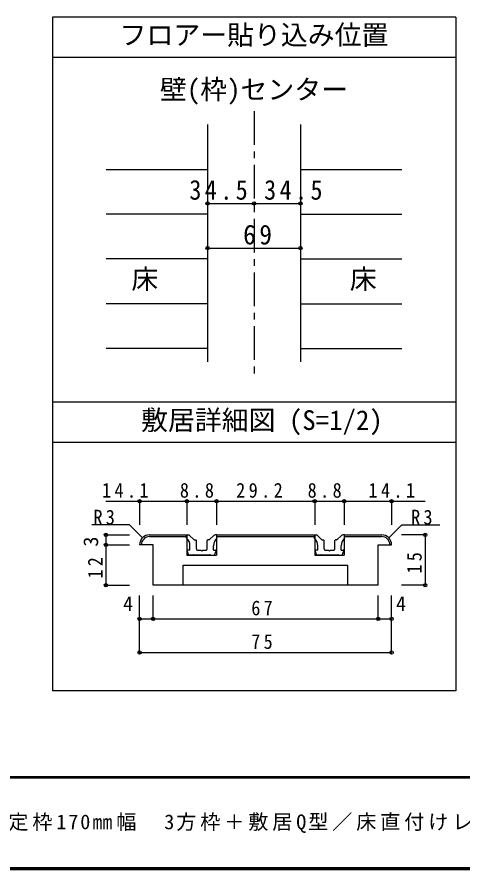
# Model space of a CAD drawing. Units: millimetres, scale not verified, with parts at other scales. Extents: x -973 to 977, y -718 to 696.
# Drawn here: x -430 to -98, y -701 to -66 of the extents above; entities that cross this region are included whole.
import ezdxf
from ezdxf.enums import TextEntityAlignment as Align

# ---------------------------------------------------------------- set-up
doc = ezdxf.new("R2010")
doc.units = ezdxf.units.MM
doc.header["$LTSCALE"] = 5
doc.header["$PDMODE"] = 32
doc.header["$PDSIZE"] = 2.5
doc.linetypes.add('CHAIN1', pattern=[8, 5, -1, 1, -1])
for name, color, linetype in [('0-1_通り芯', 4, 'CHAIN1'), ('0-3_仕上げ', 2, 'Continuous'), ('0-4_枠', 3, 'Continuous'), ('0-A_文字', 7, 'Continuous'), ('0-B_寸法', 7, 'Continuous'), ('1-4_枠', 3, 'Continuous'), ('1-7_金物', 7, 'Continuous'), ('1-B_寸法', 7, 'Continuous'), ('F-1_枠', 6, 'Continuous'), ('F-A_文字', 7, 'Continuous')]:
    doc.layers.add(name, color=color, linetype=linetype)
doc.styles.add('ＭＳ ゴシック', font='')
doc.styles.get('ＭＳ ゴシック').set_extended_font_data('MS Gothic')

msp = doc.modelspace()

# ---------------------------------------------------------------- linework, layer by layer
at = {"layer": '0-1_通り芯'}
msp.add_line((-253.347, -136.5), (-253.347, -333.007), dxfattribs=at)
at = {"layer": '0-3_仕上げ', "color": 4}
for p, q in [((-363.347, -179.801), (-287.847, -179.801)), ((-218.847, -179.801), (-143.347, -179.801)), ((-287.847, -213.103), (-363.347, -213.103)), ((-218.847, -213.103), (-143.347, -213.103)), ((-287.847, -246.404), (-363.347, -246.404)), ((-218.847, -246.404), (-143.347, -246.404)), ((-287.847, -279.706), (-363.347, -279.706)), ((-218.847, -279.706), (-143.347, -279.706)), ((-287.847, -313.007), (-363.347, -313.007)), ((-218.847, -313.007), (-143.347, -313.007))]:
    msp.add_line(p, q, dxfattribs=at)
at = {"layer": '0-4_枠'}
for p, q in [((-287.847, -146.5), (-287.847, -323.007)), ((-218.847, -146.5), (-218.847, -323.007))]:
    msp.add_line(p, q, dxfattribs=at)
at = {"layer": '0-A_文字', "color": 3}
for p, q in [((-103.347, -66.5), (-403.347, -66.5)), ((-403.347, -66.5), (-403.347, -567.5)), ((-103.347, -96.5), (-403.347, -96.5)), ((-103.347, -353.007), (-403.347, -353.007)), ((-103.347, -383.007), (-403.347, -383.007))]:
    msp.add_line(p, q, dxfattribs=at)
msp.add_lwpolyline([(-103.347, -66.5), (-103.347, -567.5), (-403.347, -567.5)], dxfattribs=at)
at = {"layer": '0-B_寸法', "color": 4}
for p, q in [((-287.847, -205.062), (-253.347, -205.062)), ((-253.347, -205.062), (-218.847, -205.062)), ((-287.847, -238.363), (-218.847, -238.363))]:
    msp.add_line(p, q, dxfattribs=at)
at = {"layer": '0-B_寸法'}
for p in [(-287.847, -205.062), (-253.347, -205.062), (-218.847, -205.062), (-287.847, -238.363), (-218.847, -238.363)]:
    msp.add_point(p, dxfattribs=at)
at = {"layer": '1-4_枠'}
for p, q in [((-330.978, -451.626), (-303.228, -451.626)), ((-330.978, -452.876), (-303.228, -452.876)), ((-303.228, -451.626), (-303.228, -466.626)), ((-281.228, -451.626), (-281.228, -466.626)), ((-281.228, -451.626), (-208.228, -451.626)), ((-281.228, -452.876), (-208.228, -452.876)), ((-208.228, -451.626), (-208.228, -466.626)), ((-186.228, -451.626), (-186.228, -466.626)), ((-186.228, -451.626), (-158.478, -451.626)), ((-186.228, -452.876), (-158.478, -452.876)), ((-328.478, -459.126), (-338.478, -459.126)), ((-328.478, -489.126), (-328.478, -459.126)), ((-160.978, -459.126), (-150.978, -459.126)), ((-160.978, -489.126), (-160.978, -459.126)), ((-303.228, -466.626), (-281.228, -466.626)), ((-208.228, -466.626), (-186.228, -466.626)), ((-183.478, -489.126), (-183.478, -474.126)), ((-160.978, -489.126), (-328.478, -489.126))]:
    msp.add_line(p, q, dxfattribs=at)
msp.add_lwpolyline([(-305.978, -489.126), (-305.978, -474.126), (-183.478, -474.126)], dxfattribs=at)
for centre, radius, start, end in [((-330.978, -459.126), 7.5, 90, 180), ((-330.978, -459.126), 6.25, 90, 180), ((-158.478, -459.126), 7.5, 0, 90), ((-158.478, -459.126), 6.25, 0, 90)]:
    msp.add_arc(centre, radius, start, end, dxfattribs=at)
at = {"layer": '1-7_金物'}
for p, q in [((-303.478, -451.626), (-302.121, -451.626)), ((-303.478, -454.126), (-303.478, -451.626)), ((-298.073, -455.157), (-301.237, -451.992)), ((-297.542, -455.376), (-296.728, -455.376)), ((-296.228, -462.126), (-296.228, -455.876)), ((-288.228, -462.126), (-288.228, -455.876)), ((-286.914, -455.376), (-287.728, -455.376)), ((-286.384, -455.157), (-283.219, -451.992)), ((-208.478, -451.626), (-207.121, -451.626)), ((-208.478, -454.126), (-208.478, -451.626)), ((-203.073, -455.157), (-206.237, -451.992)), ((-202.542, -455.376), (-201.728, -455.376)), ((-201.228, -462.126), (-201.228, -455.876)), ((-193.228, -462.126), (-193.228, -455.876)), ((-191.914, -455.376), (-192.728, -455.376)), ((-191.384, -455.157), (-188.219, -451.992)), ((-300.978, -462.876), (-302.478, -462.876)), ((-300.978, -462.876), (-300.978, -459.716)), ((-292.228, -463.626), (-291.478, -462.876)), ((-291.478, -462.876), (-288.978, -462.876)), ((-283.478, -462.876), (-283.478, -459.716)), ((-283.478, -462.876), (-281.978, -462.876)), ((-205.978, -462.876), (-207.478, -462.876)), ((-205.978, -462.876), (-205.978, -459.716)), ((-197.228, -463.626), (-196.478, -462.876)), ((-196.478, -462.876), (-193.978, -462.876)), ((-188.478, -462.876), (-188.478, -459.716)), ((-188.478, -462.876), (-186.978, -462.876)), ((-301.728, -466.626), (-302.943, -463.56)), ((-298.978, -466.626), (-301.728, -466.626)), ((-298.978, -466.626), (-298.478, -466.126)), ((-298.478, -466.126), (-297.978, -466.626)), ((-286.478, -466.626), (-297.978, -466.626)), ((-285.978, -466.126), (-286.478, -466.626)), ((-285.478, -466.626), (-285.978, -466.126)), ((-285.478, -466.626), (-282.728, -466.626)), ((-282.728, -466.626), (-281.513, -463.56)), ((-206.728, -466.626), (-207.943, -463.56)), ((-203.978, -466.626), (-206.728, -466.626)), ((-203.978, -466.626), (-203.478, -466.126)), ((-203.478, -466.126), (-202.978, -466.626)), ((-191.478, -466.626), (-202.978, -466.626)), ((-190.978, -466.126), (-191.478, -466.626)), ((-190.478, -466.626), (-190.978, -466.126)), ((-190.478, -466.626), (-187.728, -466.626)), ((-187.728, -466.626), (-186.513, -463.56))]:
    msp.add_line(p, q, dxfattribs=at)
for points in [[(-280.978, -454.126), (-280.978, -451.626), (-282.335, -451.626)], [(-185.978, -454.126), (-185.978, -451.626), (-187.335, -451.626)], [(-295.478, -462.876), (-292.978, -462.876), (-292.228, -463.626)], [(-200.478, -462.876), (-197.978, -462.876), (-197.228, -463.626)]]:
    msp.add_lwpolyline(points, dxfattribs=at)
for centre, radius, start, end in [((-308.478, -459.716), 7.5, 0, 48.19), ((-302.121, -452.876), 1.25, 45, 90), ((-297.542, -454.626), 0.75, 225, 270), ((-296.728, -455.876), 0.5, 0, 90), ((-287.728, -455.876), 0.5, 90, 180), ((-286.914, -454.626), 0.75, 270, 315), ((-275.978, -459.716), 7.5, 131.81, 180), ((-282.335, -452.876), 1.25, 90, 135), ((-213.478, -459.716), 7.5, 0, 48.19), ((-207.121, -452.876), 1.25, 45, 90), ((-202.542, -454.626), 0.75, 225, 270), ((-201.728, -455.876), 0.5, 0, 90), ((-192.728, -455.876), 0.5, 90, 180), ((-191.914, -454.626), 0.75, 270, 315), ((-180.978, -459.716), 7.5, 131.81, 180), ((-187.335, -452.876), 1.25, 90, 135), ((-302.478, -463.376), 0.5, 90, 201.616), ((-295.478, -462.126), 0.75, 180, 270), ((-288.978, -462.126), 0.75, 270, 0), ((-281.978, -463.376), 0.5, 338.384, 90), ((-207.478, -463.376), 0.5, 90, 201.616), ((-200.478, -462.126), 0.75, 180, 270), ((-193.978, -462.126), 0.75, 270, 0), ((-186.978, -463.376), 0.5, 338.384, 90)]:
    msp.add_arc(centre, radius, start, end, dxfattribs=at)
at = {"layer": '1-B_寸法', "color": 4}
for p, q in [((-363.478, -426.626), (-303.228, -426.626)), ((-338.478, -426.626), (-338.478, -444.126)), ((-303.228, -426.626), (-303.228, -444.126)), ((-303.228, -426.626), (-281.228, -426.626)), ((-281.228, -426.626), (-281.228, -444.126)), ((-281.228, -426.626), (-208.228, -426.626)), ((-208.228, -426.626), (-208.228, -444.126)), ((-208.228, -426.626), (-186.228, -426.626)), ((-186.228, -426.626), (-186.228, -444.126)), ((-186.228, -426.626), (-125.978, -426.626)), ((-150.978, -426.626), (-150.978, -444.126)), ((-153.175, -453.823), (-143.478, -444.126)), ((-143.478, -444.126), (-115.238, -444.126)), ((-363.478, -451.626), (-345.978, -451.626)), ((-125.978, -451.626), (-143.691, -451.626)), ((-125.978, -451.626), (-125.978, -489.126)), ((-363.478, -459.126), (-345.978, -459.126)), ((-125.978, -489.126), (-143.691, -489.126)), ((-338.478, -514.126), (-338.478, -496.626)), ((-328.478, -514.126), (-328.478, -496.626)), ((-160.978, -514.126), (-160.978, -496.626)), ((-150.978, -514.126), (-150.978, -496.626)), ((-338.478, -514.126), (-150.978, -514.126)), ((-338.478, -539.126), (-338.478, -514.126)), ((-150.978, -539.126), (-150.978, -514.126)), ((-338.478, -539.126), (-150.978, -539.126))]:
    msp.add_line(p, q, dxfattribs=at)
for points in [[(-336.281, -453.823), (-345.978, -444.126), (-374.015, -444.126)], [(-363.478, -451.626), (-363.478, -489.126), (-345.978, -489.126)]]:
    msp.add_lwpolyline(points, dxfattribs=at)
at = {"layer": '1-B_寸法'}
for p in [(-338.478, -426.626), (-303.228, -426.626), (-281.228, -426.626), (-208.228, -426.626), (-186.228, -426.626), (-150.978, -426.626), (-363.478, -451.626), (-125.978, -451.626), (-363.478, -459.126), (-363.478, -489.126), (-125.978, -489.126), (-338.478, -514.126), (-328.478, -514.126), (-160.978, -514.126), (-150.978, -514.126), (-338.478, -539.126), (-150.978, -539.126)]:
    msp.add_point(p, dxfattribs=at)
at = {"layer": 'F-1_枠'}
for p, q in [((976.653, -631.667), (-973.347, -631.667)), ((976.653, -632.5), (-973.347, -632.5)), ((976.653, -699.167), (-973.347, -699.167)), ((976.653, -700), (-973.347, -700)), ((976.653, -700.833), (-973.347, -700.833))]:
    msp.add_line(p, q, dxfattribs=at)

# ---------------------------------------------------------------- texts
at = {"layer": '0-A_文字', "style": 'ＭＳ ゴシック'}
for s, p in [('フロアー貼り込み位置', (-353.347, -91.5)), ('壁(枠)センター', (-323.347, -132.091)), ('床', (-344.597, -273.055)), ('床', (-182.097, -273.055)), ('敷居詳細図 (S=1/2)', (-337.356, -378.007))]:
    msp.add_text(s, height=14.66, dxfattribs=at).set_placement(p, align=Align.BOTTOM_LEFT)
at = {"layer": '0-B_寸法', "char_height": 14.66, "attachment_point": 7, "style": 'ＭＳ ゴシック'}
for s, insert in [('\\T1.28;\\W0.9;34.5', (-301.465, -202.562)), ('\\T1.28;\\W0.9;34.5', (-245.828, -202.562)), ('\\T1.27;\\W0.95;69', (-261.472, -235.863))]:
    msp.add_mtext(s, dxfattribs=dict(at, insert=insert))
at = {"layer": '1-B_寸法', "style": 'ＭＳ ゴシック'}
msp.add_text('3', height=11, rotation=90, dxfattribs=at).set_placement((-365.978, -460.376), align=Align.BOTTOM_LEFT)
for p in [(-350.766, -511.626), (-147.79, -511.626)]:
    msp.add_text('4', height=11, dxfattribs=at).set_placement(p, align=Align.BOTTOM_LEFT)
at = {"layer": '1-B_寸法', "char_height": 11, "attachment_point": 7, "style": 'ＭＳ ゴシック'}
for s, insert in [('\\T1.38;\\W0.9;14.1', (-366.402, -424.126)), ('\\T1.38;\\W0.9;8.8', (-308.478, -424.126)), ('\\T1.38;\\W0.9;29.2', (-266.603, -424.126)), ('\\T1.38;\\W0.9;8.8', (-213.478, -424.126)), ('\\T1.38;\\W0.9;14.1', (-168.193, -424.126)), ('\\T1.36;\\W0.9;R3', (-372.765, -444.126)), ('\\T1.36;\\W0.9;R3', (-136.488, -444.126)), ('\\T1.36;\\W0.9;67', (-255.353, -511.626)), ('\\T1.36;\\W0.9;75', (-255.353, -536.626))]:
    msp.add_mtext(s, dxfattribs=dict(at, insert=insert))
at = {"layer": '1-B_寸法', "char_height": 11, "attachment_point": 7, "rotation": 90, "style": 'ＭＳ ゴシック'}
for s, insert in [('\\T1.36;\\W0.9;12', (-365.978, -484.126)), ('\\T1.36;\\W0.9;15', (-128.478, -480.376))]:
    msp.add_mtext(s, dxfattribs=dict(at, insert=insert))
at = {"layer": 'F-A_文字', "insert": (-846.68, -673.333), "char_height": 11, "attachment_point": 7, "style": 'ＭＳ ゴシック'}
msp.add_mtext('\\T1.19;ドレタス\u3000H20\\~４枚引き違い戸（レールタイプ）固定枠170㎜幅\u30003方枠＋敷居Q型／床直付けレール', dxfattribs=at)

doc.saveas('drawing.dxf')
